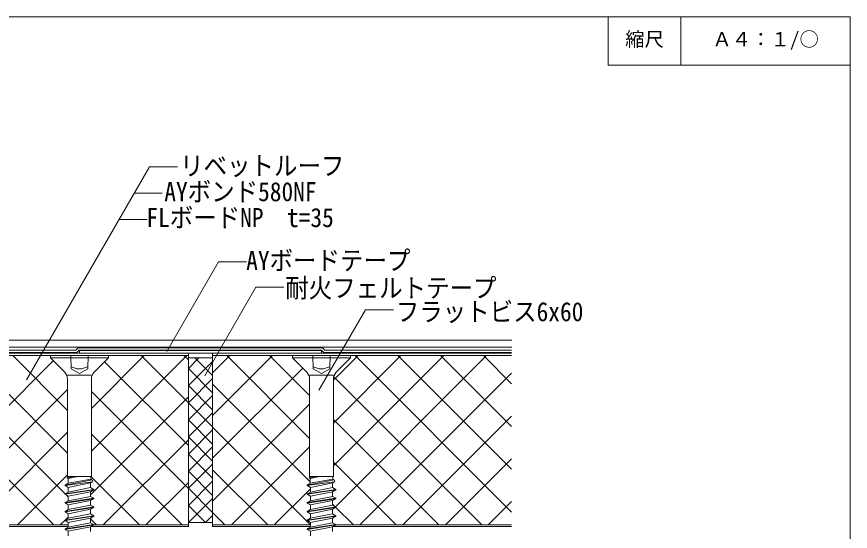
# Model space of a CAD drawing. Units: millimetres on the paper. Extents: x -135 to 135, y -94 to 92.
# Drawn here: x -37.2 to 135, y -14.3 to 92 of the extents above; entities that cross this region are included whole.
import ezdxf
from ezdxf.enums import TextEntityAlignment as Align

# ---------------------------------------------------------------- set-up
doc = ezdxf.new("R2010")
doc.units = ezdxf.units.MM
for name, color, linetype, lineweight in [('1-1_記号', 7, 'Continuous', 9), ('1-3_断熱材', 7, 'Continuous', 9), ('1-4_リベットルーフ', 3, 'Continuous', 9), ('1-6_アンカー類', 7, 'Continuous', 9), ('1-7_設備', 5, 'Continuous', 9), ('1-8_下地など', 6, 'Continuous', 9), ('1-B_その他', 2, 'Continuous', 9), ('F-F', 7, 'Continuous', 9)]:
    doc.layers.add(name, color=color, linetype=linetype, lineweight=lineweight)
doc.layers.add('E-E', color=7, linetype='Continuous')
doc.styles.add('ＭＳ ゴシック', font='')
doc.styles.get('ＭＳ ゴシック').set_extended_font_data('MS Gothic')

msp = doc.modelspace()

# ---------------------------------------------------------------- linework, layer by layer
at = {"layer": '1-1_記号'}
for p, q in [((-12.884, 55.549), (-7.11, 55.549)), ((-16.009, 50.136), (-10.235, 50.136)), ((-6.2, 22.817), (4.493, 41.337)), ((4.493, 41.337), (10.267, 41.337))]:
    msp.add_line(p, q, dxfattribs=at)
for points in [[(-35.13, 17.018), (-9.759, 60.962), (-3.985, 60.962)], [(1.65, 17.807), (12.225, 36.125), (17.999, 36.125)], [(25.251, 14.844), (34.847, 31.464), (40.62, 31.464)]]:
    msp.add_lwpolyline(points, dxfattribs=at)
at = {"layer": '1-3_断熱材'}
for p, q in [((-1.719, 22.52), (-63.486, 22.52)), ((-1.719, 22.52), (-1.719, -13.33)), ((65.047, 22.52), (3.281, 22.52)), ((3.281, 22.52), (3.281, -13.33)), ((-1.719, 22.02), (-63.486, 22.02)), ((-29.519, -12.98), (-63.486, 20.986)), ((-63.486, -12.947), (-29.619, 20.92)), ((-27.132, -6.529), (-55.68, 22.02)), ((-26.679, 1.857), (-46.841, 22.02)), ((-26.679, 10.696), (-38.003, 22.02)), ((-21.759, 11.102), (-10.841, 22.02)), ((-21.759, 2.263), (-2.003, 22.02)), ((-1.719, 3.414), (-19.022, 20.717)), ((-1.719, 12.253), (-11.486, 22.02)), ((-1.719, 21.092), (-2.647, 22.02)), ((65.047, 22.02), (3.281, 22.02)), ((3.281, 18.464), (6.836, 22.02)), ((3.281, 9.625), (15.675, 22.02)), ((23.321, 4.89), (6.192, 22.02)), ((23.321, 13.729), (15.03, 22.02)), ((28.241, 16.908), (33.353, 22.02)), ((28.241, 8.069), (42.192, 22.02)), ((28.241, -0.77), (51.03, 22.02)), ((28.638, -9.212), (59.869, 22.02)), ((65.047, -10.32), (32.708, 22.02)), ((65.047, -1.481), (41.547, 22.02)), ((65.047, 7.358), (50.386, 22.02)), ((65.047, 16.197), (59.225, 22.02)), ((3.281, 0.786), (21.897, 19.403)), ((58.869, -12.98), (28.291, 17.598)), ((33.708, -12.98), (65.047, 18.359)), ((23.456, -4.084), (3.281, 16.092)), ((-54.68, -12.98), (-26.679, 15.021)), ((-1.719, -5.425), (-21.759, 14.615)), ((-21.919, -6.736), (-1.719, 13.464)), ((3.281, -8.052), (23.321, 11.988)), ((50.03, -12.98), (28.241, 8.809)), ((42.547, -12.98), (65.047, 9.52)), ((23.481, -12.947), (3.281, 7.253)), ((-45.841, -12.98), (-26.679, 6.182)), ((-3.003, -12.98), (-21.759, 5.776)), ((-19.325, -12.98), (-1.719, 4.625)), ((7.192, -12.98), (23.321, 3.149)), ((51.386, -12.98), (65.047, 0.681)), ((14.675, -12.98), (3.281, -1.586)), ((41.192, -12.98), (28.241, -0.03)), ((-37.003, -12.98), (-26.679, -2.657)), ((-11.841, -12.98), (-21.841, -2.98)), ((-10.486, -12.98), (-1.719, -4.214)), ((-26.519, -7.141), (-26.793, -6.868)), ((16.03, -12.98), (23.481, -5.53)), ((60.225, -12.98), (65.047, -8.158)), ((28.511, -9.138), (28.081, -8.708)), ((28.081, -9.769), (28.148, -9.702)), ((32.353, -12.98), (28.731, -9.358)), ((-28.164, -12.98), (-27.169, -11.986)), ((-27.156, -11.973), (-26.519, -11.336)), ((-20.68, -12.98), (-21.919, -11.741)), ((5.836, -12.98), (3.281, -10.425)), ((-63.486, -12.98), (-26.519, -12.98)), ((-63.486, -13.33), (-26.519, -13.33)), ((-21.867, -13.33), (-1.719, -13.33)), ((-21.269, -12.98), (-1.719, -12.98)), ((3.281, -12.98), (23.481, -12.98)), ((3.281, -13.33), (23.481, -13.33)), ((28.133, -13.33), (65.047, -13.33)), ((28.731, -12.98), (65.047, -12.98))]:
    msp.add_line(p, q, dxfattribs=at)
at = {"layer": '1-4_リベットルーフ'}
for p, q in [((65.062, 25.219), (-63.471, 25.219)), ((-63.471, 23.719), (65.062, 23.719))]:
    msp.add_line(p, q, dxfattribs=at)
at = {"layer": '1-6_アンカー類'}
for p, q in [((-30.219, 22.02), (-18.219, 22.02)), ((-30.219, 22.02), (-30.219, 21.52)), ((-30.219, 21.52), (-27.265, 18.565)), ((-26.019, 22.02), (-25.923, 19.273)), ((-22.419, 22.02), (-22.515, 19.273)), ((-18.219, 21.52), (-21.173, 18.565)), ((19.781, 22.02), (31.781, 22.02)), ((19.781, 22.02), (19.781, 21.52)), ((19.781, 21.52), (22.735, 18.565)), ((23.981, 22.02), (24.077, 19.273)), ((27.581, 22.02), (27.485, 19.273)), ((31.781, 21.52), (28.827, 18.565)), ((-24.219, 18.29), (-25.923, 19.273)), ((-24.219, 18.29), (-22.515, 19.273)), ((25.781, 18.29), (24.077, 19.273)), ((25.781, 18.29), (27.485, 19.273)), ((-21.759, 17.98), (-26.679, 17.98)), ((28.241, 17.98), (23.321, 17.98)), ((-26.679, 17.151), (-26.679, -2.98)), ((-21.759, 17.151), (-21.759, -2.98)), ((23.321, 17.151), (23.321, -2.98)), ((28.241, 17.151), (28.241, -2.98)), ((-26.757, -3.268), (-26.569, -3.377)), ((-21.759, -2.98), (-26.679, -2.98)), ((-24.536, -2.98), (-26.569, -3.377)), ((-26.569, -3.377), (-26.534, -4.374)), ((-21.856, -2.98), (-21.874, -3.486)), ((23.243, -3.268), (23.431, -3.377)), ((28.241, -2.98), (23.321, -2.98)), ((25.464, -2.98), (23.431, -3.377)), ((23.431, -3.377), (23.466, -4.374)), ((28.144, -2.98), (28.126, -3.486)), ((-21.576, -3.658), (-27.169, -4.74)), ((-21.469, -4.051), (-27.169, -4.84)), ((-27.169, -4.84), (-26.519, -5.216)), ((-26.534, -4.374), (-21.874, -3.486)), ((-21.902, -4.301), (-26.519, -5.216)), ((-21.902, -4.301), (-21.919, -4.79)), ((-21.919, -4.79), (-21.919, -5.27)), ((-21.469, -4.051), (-21.902, -4.301)), ((28.424, -3.658), (22.831, -4.74)), ((28.531, -4.051), (22.831, -4.84)), ((22.831, -4.84), (23.481, -5.216)), ((23.466, -4.374), (28.126, -3.486)), ((28.098, -4.301), (23.481, -5.216)), ((28.098, -4.301), (28.081, -4.79)), ((28.081, -4.79), (28.081, -5.27)), ((28.531, -4.051), (28.098, -4.301)), ((-21.269, -5.645), (-27.169, -6.55)), ((-21.269, -5.745), (-27.169, -6.65)), ((-27.169, -6.65), (-26.519, -7.026)), ((-26.519, -5.216), (-26.519, -6.175)), ((-26.519, -6.175), (-21.919, -5.27)), ((-21.919, -6.121), (-26.519, -7.026)), ((-21.269, -5.745), (-21.919, -6.121)), ((-21.919, -6.121), (-21.919, -7.08)), ((28.731, -5.645), (22.831, -6.55)), ((28.731, -5.745), (22.831, -6.65)), ((22.831, -6.65), (23.481, -7.026)), ((23.481, -5.216), (23.481, -6.175)), ((23.481, -6.175), (28.081, -5.27)), ((28.081, -6.121), (23.481, -7.026)), ((28.731, -5.745), (28.081, -6.121)), ((28.081, -6.121), (28.081, -7.08)), ((-21.269, -7.455), (-27.169, -8.36)), ((-21.269, -7.555), (-27.169, -8.46)), ((-27.169, -8.46), (-26.519, -8.836)), ((-26.519, -7.026), (-26.519, -7.985)), ((-26.519, -7.985), (-21.919, -7.08)), ((-21.919, -7.931), (-26.519, -8.836)), ((-21.269, -7.555), (-21.919, -7.931)), ((-21.919, -7.931), (-21.919, -8.89)), ((28.731, -7.455), (22.831, -8.36)), ((28.731, -7.555), (22.831, -8.46)), ((22.831, -8.46), (23.481, -8.836)), ((23.481, -7.026), (23.481, -7.985)), ((23.481, -7.985), (28.081, -7.08)), ((28.081, -7.931), (23.481, -8.836)), ((28.731, -7.555), (28.081, -7.931)), ((28.081, -7.931), (28.081, -8.89)), ((-21.269, -9.265), (-27.169, -10.17)), ((-21.269, -9.365), (-27.169, -10.27)), ((-27.169, -10.27), (-26.519, -10.646)), ((-26.519, -8.836), (-26.519, -9.795)), ((-26.519, -9.795), (-21.919, -8.89)), ((-21.919, -9.741), (-26.519, -10.646)), ((-21.269, -9.365), (-21.919, -9.741)), ((-21.919, -9.741), (-21.919, -10.7)), ((28.731, -9.265), (22.831, -10.17)), ((28.731, -9.365), (22.831, -10.27)), ((22.831, -10.27), (23.481, -10.646)), ((23.481, -8.836), (23.481, -9.795)), ((23.481, -9.795), (28.081, -8.89)), ((28.081, -9.741), (23.481, -10.646)), ((28.731, -9.365), (28.081, -9.741)), ((28.081, -9.741), (28.081, -10.7)), ((-21.269, -11.075), (-27.169, -11.98)), ((-21.269, -11.175), (-27.169, -12.08)), ((-26.519, -10.646), (-26.519, -11.605)), ((-26.519, -11.605), (-21.919, -10.7)), ((-21.919, -11.551), (-26.519, -12.456)), ((-21.269, -11.175), (-21.919, -11.551)), ((-21.919, -11.551), (-21.919, -12.51)), ((28.731, -11.075), (22.831, -11.98)), ((28.731, -11.175), (22.831, -12.08)), ((23.481, -10.646), (23.481, -11.605)), ((23.481, -11.605), (28.081, -10.7)), ((28.081, -11.551), (23.481, -12.456)), ((28.731, -11.175), (28.081, -11.551)), ((28.081, -11.551), (28.081, -12.51)), ((-27.169, -12.08), (-26.519, -12.456)), ((-21.269, -12.885), (-27.169, -13.79)), ((-21.269, -12.985), (-27.169, -13.89)), ((-26.519, -12.456), (-26.519, -13.415)), ((-26.519, -13.415), (-21.919, -12.51)), ((-21.919, -13.361), (-26.519, -14.266)), ((-21.269, -12.985), (-21.919, -13.361)), ((-21.919, -13.361), (-21.919, -14.32)), ((22.831, -12.08), (23.481, -12.456)), ((28.731, -12.885), (22.831, -13.79)), ((28.731, -12.985), (22.831, -13.89)), ((23.481, -12.456), (23.481, -13.415)), ((23.481, -13.415), (28.081, -12.51)), ((28.081, -13.361), (23.481, -14.266)), ((28.731, -12.985), (28.081, -13.361)), ((28.081, -13.361), (28.081, -14.32)), ((-27.169, -13.89), (-26.519, -14.266)), ((-26.519, -14.266), (-26.519, -15.225)), ((22.831, -13.89), (23.481, -14.266)), ((23.481, -14.266), (23.481, -15.225))]:
    msp.add_line(p, q, dxfattribs=at)
for points in [[(-30.219, 21.52), (-18.219, 21.52), (-18.219, 22.02)], [(19.781, 21.52), (31.781, 21.52), (31.781, 22.02)], [(-25.375, -2.98), (-26.757, -3.268), (-26.679, -2.98)], [(24.625, -2.98), (23.243, -3.268), (23.321, -2.98)], [(-27.169, -4.84), (-27.169, -4.74), (-26.534, -4.374)], [(-21.469, -4.051), (-21.576, -3.658), (-21.874, -3.486)], [(22.831, -4.84), (22.831, -4.74), (23.466, -4.374)], [(28.531, -4.051), (28.424, -3.658), (28.126, -3.486)], [(-27.169, -6.65), (-27.169, -6.55), (-26.519, -6.175)], [(-21.269, -5.745), (-21.269, -5.645), (-21.919, -5.27)], [(22.831, -6.65), (22.831, -6.55), (23.481, -6.175)], [(28.731, -5.745), (28.731, -5.645), (28.081, -5.27)], [(-27.169, -8.46), (-27.169, -8.36), (-26.519, -7.985)], [(-21.269, -7.555), (-21.269, -7.455), (-21.919, -7.08)], [(22.831, -8.46), (22.831, -8.36), (23.481, -7.985)], [(28.731, -7.555), (28.731, -7.455), (28.081, -7.08)], [(-27.169, -10.27), (-27.169, -10.17), (-26.519, -9.795)], [(-21.269, -9.365), (-21.269, -9.265), (-21.919, -8.89)], [(22.831, -10.27), (22.831, -10.17), (23.481, -9.795)], [(28.731, -9.365), (28.731, -9.265), (28.081, -8.89)], [(-27.169, -12.08), (-27.169, -11.98), (-26.519, -11.605)], [(-21.269, -11.175), (-21.269, -11.075), (-21.919, -10.7)], [(22.831, -12.08), (22.831, -11.98), (23.481, -11.605)], [(28.731, -11.175), (28.731, -11.075), (28.081, -10.7)], [(-27.169, -13.89), (-27.169, -13.79), (-26.519, -13.415)], [(-21.269, -12.985), (-21.269, -12.885), (-21.919, -12.51)], [(22.831, -13.89), (22.831, -13.79), (23.481, -13.415)], [(28.731, -12.985), (28.731, -12.885), (28.081, -12.51)]]:
    msp.add_lwpolyline(points, dxfattribs=at)
for centre, radius, start, end in [((-24.25, 22.879), 3.606, 242.083, 297.917), ((25.75, 22.879), 3.606, 242.083, 297.917), ((-28.679, 17.151), 2, 0, 45), ((-19.759, 17.151), 2, 135, 180), ((-19.759, 17.151), 2, 135, 180), ((21.321, 17.151), 2, 0, 45), ((30.241, 17.151), 2, 135, 180)]:
    msp.add_arc(centre, radius, start, end, dxfattribs=at)
at = {"layer": '1-7_設備'}
for p, q in [((-1.719, 19.339), (0.461, 21.52)), ((-1.719, 15.804), (3.281, 20.804)), ((3.281, 17.875), (-0.364, 21.52)), ((3.281, 21.41), (3.172, 21.52)), ((3.281, 14.339), (-1.719, 19.339)), ((-1.719, 12.268), (3.281, 17.268)), ((3.281, 10.804), (-1.719, 15.804)), ((-1.719, 8.733), (3.281, 13.733)), ((3.281, 7.268), (-1.719, 12.268)), ((-1.719, 5.197), (3.281, 10.197)), ((3.281, 3.733), (-1.719, 8.733)), ((-1.719, 1.662), (3.281, 6.662)), ((3.281, 0.197), (-1.719, 5.197)), ((-1.719, -1.874), (3.281, 3.126)), ((3.281, -3.338), (-1.719, 1.662)), ((-1.719, -5.409), (3.281, -0.409)), ((3.281, -6.874), (-1.719, -1.874)), ((-1.719, -8.945), (3.281, -3.945)), ((3.281, -10.409), (-1.719, -5.409)), ((-1.719, -12.48), (3.281, -7.48)), ((1.816, -12.48), (-1.719, -8.945)), ((1.816, -12.48), (3.281, -11.016))]:
    msp.add_line(p, q, dxfattribs=at)
msp.add_lwpolyline([(-1.719, -12.48), (3.281, -12.48), (3.281, 21.52), (-1.719, 21.52)], close=True, dxfattribs=at)
at = {"layer": '1-8_下地など'}
for p, q in [((25.781, 23.02), (-24.219, 23.02)), ((-24.219, 23.02), (-24.219, 22.52)), ((-24.219, 22.52), (25.781, 22.52)), ((25.781, 23.02), (25.781, 22.52))]:
    msp.add_line(p, q, dxfattribs=at)
at = {"layer": '1-B_その他'}
for p, q in [((-24.993, 23.12), (-63.486, 23.12)), ((-24.786, 22.62), (-63.486, 22.62)), ((-24.993, 23.12), (-24.493, 23.62)), ((-24.786, 22.62), (-24.286, 23.12)), ((25.979, 23.62), (-24.493, 23.62)), ((25.772, 23.12), (-24.286, 23.12)), ((26.272, 22.62), (25.772, 23.12)), ((26.479, 23.12), (25.979, 23.62)), ((26.272, 22.62), (65.047, 22.62)), ((26.479, 23.12), (65.047, 23.12))]:
    msp.add_line(p, q, dxfattribs=at)
at = {"layer": '1-B_その他', "color": 5}
for p, q in [((25.579, 24.019), (25.579, 24.02)), ((26.272, 22.62), (25.772, 23.12)), ((26.479, 23.12), (25.979, 23.62)), ((3.281, 21.41), (3.172, 21.52))]:
    msp.add_line(p, q, dxfattribs=at)
at = {"layer": 'F-F'}
msp.add_line((100, 92), (100, 82), dxfattribs=at)
for points in [[(-135, 92), (135, 92), (135, -88), (-135, -88)], [(85, 92), (85, 82), (135, 82)]]:
    msp.add_lwpolyline(points, dxfattribs=at)

# ---------------------------------------------------------------- texts
at = {"layer": '1-1_記号', "style": 'ＭＳ ゴシック', "width": 0.9}
for s, p in [('リベットルーフ', (-3.42, 58.047)), ('AYボンド580NF', (-6.692, 52.701)), ('FLボードNP\u3000t=35', (-10.401, 47.356)), ('AYボードテープ', (10.223, 38.495)), ('耐火フェルトテープ', (18.296, 32.823)), ('フラットビス6x60', (41.123, 27.914))]:
    msp.add_text(s, height=3.948, dxfattribs=at).set_placement(p, align=Align.BOTTOM_LEFT)
at = {"layer": 'E-E', "style": 'ＭＳ ゴシック'}
for s, p in [('縮尺', (88.5, 85)), ('Ａ４：１/○', (106.5, 85))]:
    msp.add_text(s, height=2.933, dxfattribs=at).set_placement(p, align=Align.BOTTOM_LEFT)

doc.saveas('drawing.dxf')
